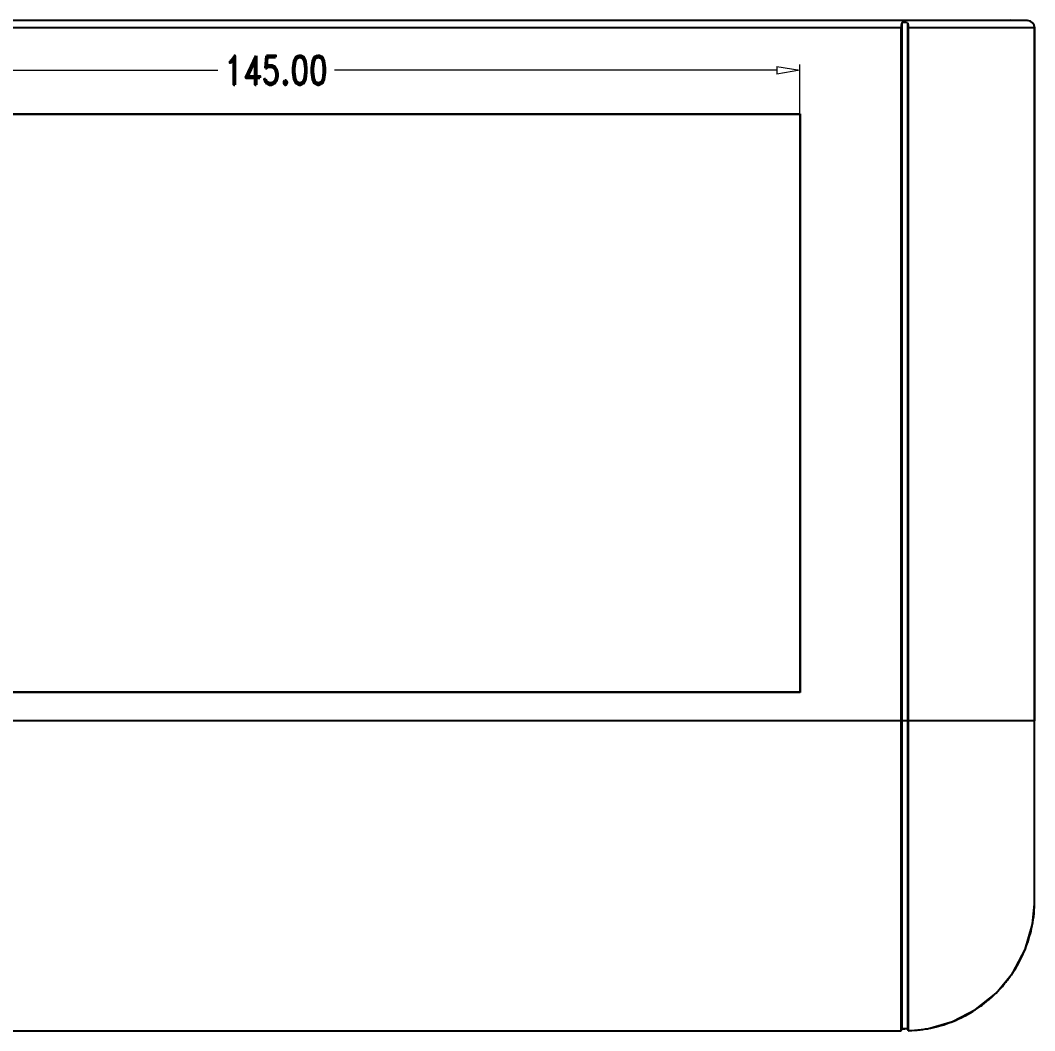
# Model space of a CAD drawing. Header units: millimetres. Extents: x 4911 to 5491, y 411 to 814.
# Drawn here: x 5012.8 to 5153.2, y 563.7 to 703.5 of the extents above; entities that cross this region are included whole.
import ezdxf

# ---------------------------------------------------------------- set-up
doc = ezdxf.new("R2010")
doc.units = ezdxf.units.MM
doc.layers.add('dim', color=82, linetype='Continuous', lineweight=9)
doc.styles.add('ROMAND', font='romand.shx', dxfattribs={"width": 0.75, "bigfont": 'gbcbig.shx'})
doc.dimstyles.new('YanXiu', dxfattribs={"dimtxt": 2.5, "dimasz": 2.2, "dimexe": 1, "dimexo": 0, "dimgap": 0.66, "dimtad": 0, "dimzin": 1, "dimdsep": 46, "dimtxsty": 'ROMAND', "dimblk": 'CLOSEDBLANK', "dimcen": 0, "dimclrd": 3, "dimclre": 3, "dimclrt": 7, "dimazin": 0, "dimtfac": 1, "dimtofl": 0, "dimtmove": 0, "dimatfit": 3, "dimldrblk": 'CLOSEDBLANK', "dimfxl": 1, "dimlwd": 5, "dimlwe": 5, "dimarcsym": 0})

# ---------------------------------------------------------------- blocks, each defined once
blk = doc.blocks.new('_ClosedBlank')
at = {"color": 0, "linetype": 'ByBlock', "lineweight": -2}
for p, q in [((-1, 0.167), (0, 0)), ((-1, 0.167), (-1, -0.167)), ((0, 0), (-1, -0.167))]:
    blk.add_line(p, q, dxfattribs=at)
blk = doc.blocks.new('*D58')
at = {"layer": 'Defpoints', "color": 0}
for p in [(5120.73, 696.63), (4975.73, 690.55), (5120.73, 690.55)]:
    blk.add_point(p, dxfattribs=at)
at = {"layer": 'dim', "color": 3, "lineweight": 5}
for p, q in [((4975.73, 690.55), (4975.73, 697.43)), ((4978.93, 696.63), (5040.15, 696.63)), ((5117.53, 696.63), (5056.32, 696.63)), ((5120.73, 690.55), (5120.73, 697.43))]:
    blk.add_line(p, q, dxfattribs=at)
at = {"layer": 'dim', "color": 3, "lineweight": 5, "xscale": 3.2, "yscale": 3.2, "zscale": 3.2, "rotation": 180}
blk.add_blockref('_ClosedBlank', (4975.73, 696.63), dxfattribs=at)
at = {"layer": 'dim', "color": 3, "lineweight": 5, "xscale": 3.2, "yscale": 3.2, "zscale": 3.2}
blk.add_blockref('_ClosedBlank', (5120.73, 696.63), dxfattribs=at)
at = {"layer": 'dim', "color": 7, "insert": (5048.23, 696.63), "char_height": 4, "attachment_point": 5, "style": 'ROMAND'}
blk.add_mtext('145.00', dxfattribs=at)

msp = doc.modelspace()

# ---------------------------------------------------------------- linework, layer by layer
at = {"color": 7, "linetype": 'Continuous'}
for p, q in [((5149.924, 703.505), (4944.223, 703.505)), ((4946.533, 703.546), (5149.933, 703.546)), ((5135.233, 703.22), (5135.233, 703.505)), ((5152.243, 703.505), (5149.924, 703.546)), ((5152.243, 703.505), (5149.924, 703.505)), ((5149.933, 703.546), (5152.25, 703.505)), ((5134.733, 702.505), (4961.733, 702.505)), ((5134.733, 563.656), (5134.733, 702.505)), ((5134.833, 703.22), (5134.833, 563.904)), ((5135.233, 703.22), (5134.833, 703.22)), ((5135.633, 703.215), (5135.633, 563.904)), ((5135.731, 702.505), (5135.731, 563.663)), ((5153.226, 702.505), (5135.731, 702.505)), ((5153.226, 581.223), (5153.226, 702.505)), ((5153.233, 606.546), (5153.233, 702.505)), ((4975.681, 690.598), (5120.785, 690.598)), ((4975.733, 690.546), (5120.733, 690.546)), ((5120.785, 690.598), (5120.733, 690.546)), ((5120.733, 690.546), (5120.733, 610.546)), ((5120.785, 690.598), (5120.785, 610.493)), ((5120.785, 610.493), (4975.681, 610.493)), ((5120.733, 610.546), (4975.733, 610.546)), ((5120.785, 610.493), (5120.733, 610.546)), ((5153.226, 606.546), (4943.24, 606.546)), ((5153.226, 581.223), (5153.226, 581.223)), ((4961.733, 563.656), (5134.733, 563.656)), ((5134.733, 563.656), (5134.833, 563.955)), ((5134.733, 563.656), (5134.734, 563.653)), ((5134.833, 563.955), (5135.633, 563.955)), ((5134.833, 563.904), (5135.233, 563.904)), ((5135.633, 563.904), (5135.233, 563.904)), ((5135.633, 563.955), (5135.731, 563.663)), ((5135.731, 563.663), (5135.73, 563.66))]:
    msp.add_line(p, q, dxfattribs=at)
msp.add_lwpolyline([(5135.73, 563.66), (5138.384, 563.935), (5141.851, 564.919), (5145.06, 566.58), (5147.876, 568.86), (5150.188, 571.66), (5151.893, 574.879), (5152.92, 578.383), (5153.226, 581.223)], dxfattribs=at)
for centre, radius, start, end in [((5152.225, 702.505), 1, 359.9822, 89.00583), ((5152.233, 702.505), 1, 359.96954, 88.98977), ((5135.234, 685.712), 17.508, 88.69261, 90.00191), ((5135.231, 581.322), 17.667, 271.61947, 271.90049)]:
    msp.add_arc(centre, radius, start, end, dxfattribs=at)
msp.add_ellipse((5135.066, 702.505), major_axis=(0, 1), ratio=0.3333325, start_param=0.7753983, end_param=1.5707967, dxfattribs=at)
for points, start_tangent, end_tangent in [([(5135.633, 703.215), (5135.685, 703.014), (5135.718, 702.778), (5135.731, 702.505)], (0.3161222, -0.9487185), (-0.0000009, -1)), ([(5135.817, 563.665), (5137.372, 563.785), (5138.861, 564.029), (5140.279, 564.383), (5141.675, 564.853), (5143.041, 565.442), (5144.35, 566.142), (5145.593, 566.946), (5146.766, 567.851), (5147.862, 568.849), (5148.873, 569.933), (5149.792, 571.095), (5150.615, 572.333), (5151.334, 573.64), (5151.938, 574.993), (5152.424, 576.373), (5152.806, 577.823), (5153.089, 579.456), (5153.226, 581.223)], (0.9994499, 0.0331632), (0.0281687, 0.9996032)), ([(5135.73, 563.661), (5135.719, 563.678), (5135.686, 563.76), (5135.633, 563.904)], (-0.9843904, 0.1759987), (-0.338714, 0.9408894))]:
    msp.add_spline(points, degree=3, dxfattribs=dict(at, start_tangent=start_tangent, end_tangent=end_tangent))

# ---------------------------------------------------------------- dimensions: what is measured, and where the dimension line sits
at = {"layer": 'dim'}
dim = msp.add_linear_dim(base=(5120.733, 696.635), p1=(4975.733, 690.546), p2=(5120.733, 690.546), dimstyle='YanXiu', override={"dimtxt": 4, "dimasz": 3.2, "dimexe": 0.7996, "dimgap": 0.7996}, dxfattribs=at)
dim.commit()
dim.dimension.update_dxf_attribs({"geometry": '*D58', "text_midpoint": (5048.233, 696.635)})

doc.saveas('drawing.dxf')
